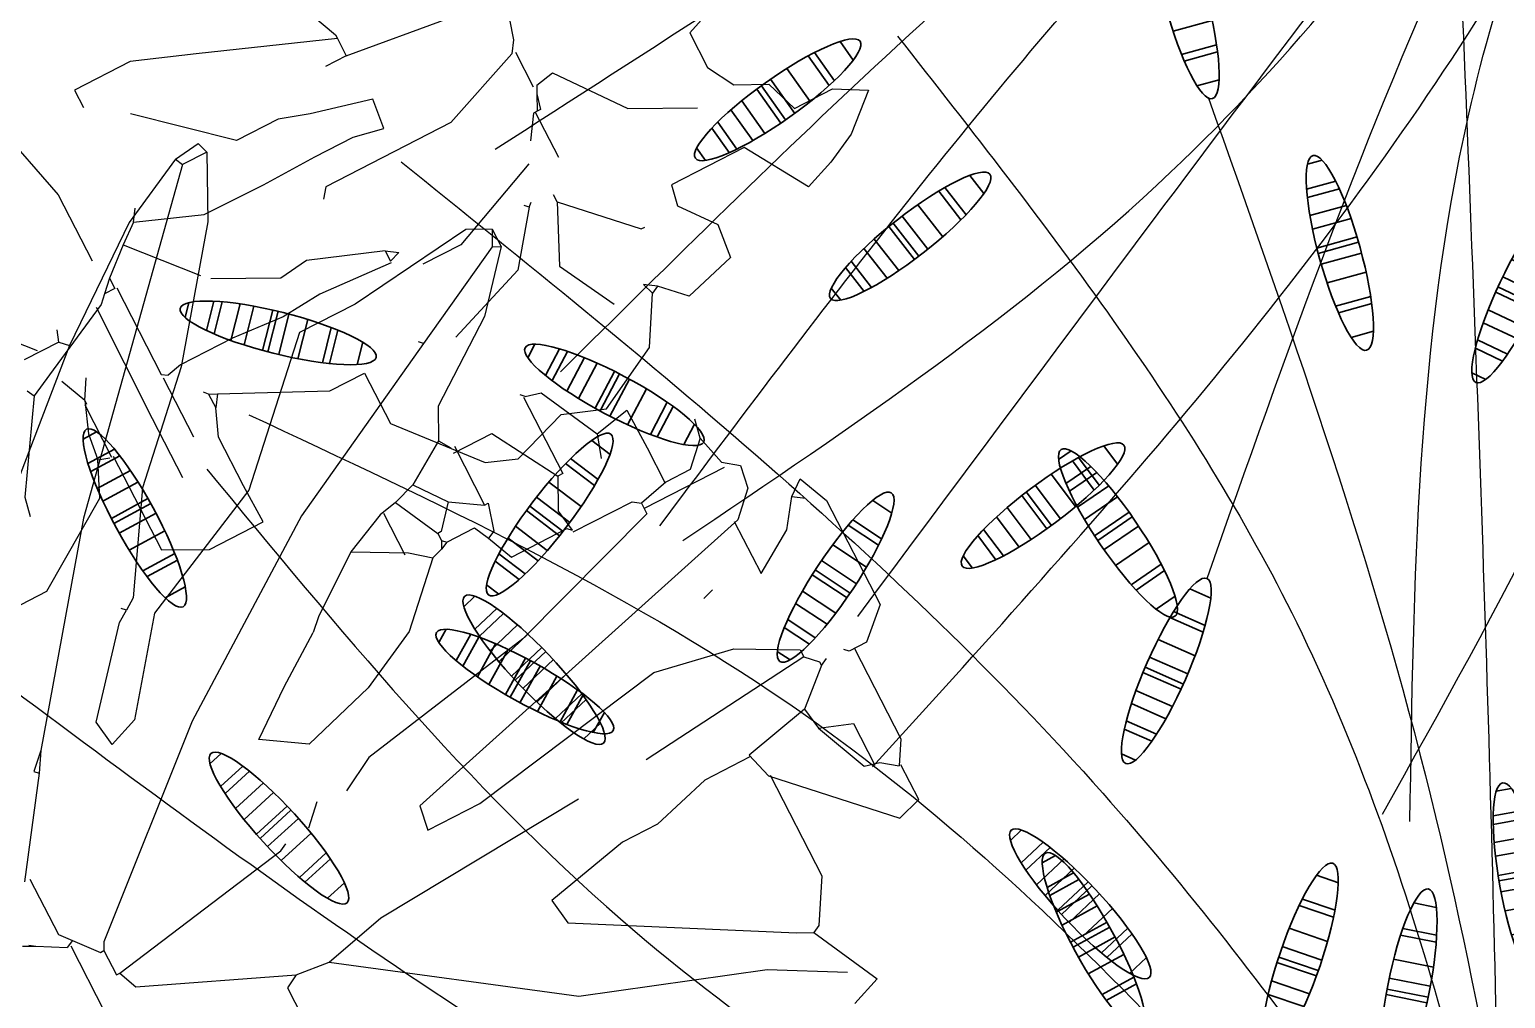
# Model space of a CAD drawing. Header units: metres. Extents: x 1769 to 3632, y 809 to 2652.
# Drawn here: x 2679.4365 to 2679.7339, y 1799.1963 to 1799.3915 of the extents above; entities that cross this region are included whole.
import ezdxf

# ---------------------------------------------------------------- set-up
doc = ezdxf.new("R2010")
doc.units = ezdxf.units.M
doc.header["$LTSCALE"] = 10
doc.layers.add('L-PLNT', color=66, linetype='Continuous')
doc.layers.add('Vegetation - Trees', color=64, linetype='Continuous', lineweight=30)

# ---------------------------------------------------------------- blocks, each defined once
blk = doc.blocks.new('GARRA DE LEON')
at = {"layer": 'L-PLNT', "color": 65, "linetype": 'Continuous'}
for p, q in [((1271.7821, 335.3903), (1271.8152, 335.4027)), ((1271.8152, 335.4027), (1271.8773, 335.382)), ((1271.7117, 335.3075), (1271.7821, 335.3903)), ((1271.8773, 335.382), (1271.9229, 335.3986)), ((1271.9229, 335.3986), (1271.9933, 335.3613)), ((1271.9933, 335.3613), (1272.0223, 335.3116)), ((1271.4342, 335.3158), (1271.4798, 335.3386)), ((1271.4798, 335.3386), (1271.5439, 335.3386)), ((1271.5439, 335.3386), (1271.5429, 335.2951)), ((1272.0554, 335.3323), (1272.0305, 335.3075)), ((1272.1134, 335.3158), (1272.0554, 335.3323)), ((1271.4342, 335.204), (1271.4342, 335.3158)), ((1271.7117, 335.2474), (1271.7117, 335.3075)), ((1272.0181, 335.2992), (1272.0223, 335.3116)), ((1272.0305, 335.3075), (1272.0181, 335.2992)), ((1272.0305, 335.3075), (1272.0223, 335.3116)), ((1272.1175, 335.2785), (1272.1134, 335.3158)), ((1271.2644, 335.2992), (1271.3059, 335.2992)), ((1271.3059, 335.2992), (1271.4011, 335.2371)), ((1271.5429, 335.2951), (1271.5429, 335.2371)), ((1271.9477, 335.2412), (1271.9809, 335.3034)), ((1272.0885, 335.2412), (1272.1175, 335.2785)), ((1272.2211, 335.2868), (1272.1796, 335.2185)), ((1272.2542, 335.2744), (1272.2211, 335.2868)), ((1272.2873, 335.2578), (1272.2542, 335.2744)), ((1271.4891, 335.1874), (1271.4891, 335.2578)), ((1271.5626, 335.1957), (1271.6703, 335.2474)), ((1271.6703, 335.2474), (1271.7117, 335.2474)), ((1271.9063, 335.2247), (1271.8152, 335.2578)), ((1271.9767, 335.1791), (1272.043, 335.2454)), ((1272.043, 335.2454), (1272.0471, 335.2454)), ((1272.3246, 335.2247), (1272.2873, 335.2578)), ((1271.4011, 335.2371), (1271.4177, 335.1998)), ((1271.5429, 335.2371), (1271.5543, 335.2081)), ((1271.9767, 335.1791), (1271.9477, 335.2412)), ((1272.0927, 335.2185), (1272.0885, 335.2412)), ((1271.3307, 335.1998), (1271.3265, 335.2205)), ((1271.5191, 335.1543), (1271.5191, 335.2247)), ((1271.9477, 335.1708), (1271.9063, 335.2247)), ((1272.1796, 335.2185), (1272.0927, 335.2185)), ((1272.2915, 335.206), (1272.3246, 335.2247)), ((1271.3887, 335.1087), (1271.3307, 335.1998)), ((1271.4177, 335.1998), (1271.4301, 335.204)), ((1271.4218, 335.1708), (1271.4177, 335.1998)), ((1271.4321, 335.1418), (1271.4321, 335.204)), ((1271.5543, 335.1915), (1271.5543, 335.2081)), ((1271.5626, 335.1957), (1271.5543, 335.2081)), ((1272.2335, 335.1708), (1272.2459, 335.206)), ((1272.2459, 335.206), (1272.2915, 335.206)), ((1271.4901, 335.0549), (1271.4891, 335.1874)), ((1271.5543, 335.1915), (1271.5502, 335.1874)), ((1271.5543, 335.1915), (1271.5626, 335.1957)), ((1271.4342, 335.1377), (1271.4218, 335.1708)), ((1271.8649, 335.1729), (1271.8194, 335.1729)), ((1271.9684, 335.1294), (1271.8649, 335.1729)), ((1271.9477, 335.1708), (1271.9436, 335.1667)), ((1271.9477, 335.1708), (1271.9519, 335.1667)), ((1271.9767, 335.1791), (1271.9767, 335.1708)), ((1272.2003, 335.1543), (1272.2335, 335.1708)), ((1271.5191, 335.1501), (1271.5253, 335.1543)), ((1271.5191, 335.0466), (1271.5191, 335.1501)), ((1271.5419, 335.1504), (1271.5253, 335.1543)), ((1271.604, 335.1504), (1271.5419, 335.1504)), ((1271.662, 335.1548), (1271.604, 335.1504)), ((1271.7076, 335.1512), (1271.662, 335.1548)), ((1271.7904, 335.1563), (1271.7076, 335.1512)), ((1271.8028, 335.1501), (1271.7904, 335.1543)), ((1271.7904, 335.1418), (1271.7904, 335.1543)), ((1271.7904, 335.1418), (1271.8028, 335.1501)), ((1272.0885, 335.1253), (1272.1548, 335.1584)), ((1272.1838, 335.1253), (1272.2003, 335.1543)), ((1271.4342, 335.1377), (1271.4218, 335.1087)), ((1271.4342, 335.1377), (1271.4342, 335.1418)), ((1271.4342, 335.1377), (1271.4466, 335.117)), ((1271.7904, 335.1418), (1271.7117, 335.1129)), ((1271.9995, 335.0839), (1271.9995, 335.1377)), ((1272.0347, 335.0549), (1272.0885, 335.1253)), ((1272.1838, 335.0839), (1272.1838, 335.1253)), ((1271.3845, 335.1004), (1271.3887, 335.1087)), ((1271.4135, 335.0963), (1271.3887, 335.1087)), ((1271.6786, 335.117), (1271.6123, 335.0839)), ((1271.7117, 335.1129), (1271.6786, 335.117)), ((1271.9974, 335.0839), (1271.9809, 335.1087)), ((1271.4963, 335.0549), (1271.4135, 335.0963)), ((1271.546, 335.0093), (1271.604, 335.0756)), ((1272.0015, 335.0839), (1271.9974, 335.0839)), ((1272.0098, 335.0673), (1272.0015, 335.0839)), ((1272.0057, 335.0839), (1272.0015, 335.0839)), ((1272.0098, 335.0673), (1272.0057, 335.0839)), ((1272.2376, 335.0632), (1272.1838, 335.0839)), ((1271.3265, 334.9679), (1271.4135, 335.0673)), ((1271.7655, 335.0528), (1271.7572, 335.0632)), ((1272.014, 335.059), (1272.0098, 335.0673)), ((1272.0098, 335.0176), (1272.0098, 335.059)), ((1272.014, 335.059), (1272.0347, 335.0549)), ((1271.5046, 335.0466), (1271.4963, 335.0549)), ((1271.517, 335.0342), (1271.5046, 335.0466)), ((1271.517, 335.0466), (1271.5046, 335.0466)), ((1271.517, 335.0342), (1271.517, 335.0466)), ((1271.9146, 335.0528), (1271.7655, 335.0528)), ((1272.0057, 335.0176), (1271.9146, 335.0528)), ((1271.546, 335.0093), (1271.517, 335.0342)), ((1271.8152, 335.0192), (1271.8484, 335.0259)), ((1271.8484, 335.0259), (1271.8525, 334.9928)), ((1271.5088, 334.9306), (1271.5088, 335.0093)), ((1271.5667, 334.9928), (1271.546, 335.0093)), ((1271.5667, 334.9928), (1271.6371, 335.0197)), ((1271.6371, 335.0197), (1271.7076, 335.0207)), ((1271.7076, 335.0207), (1271.7696, 335.0192)), ((1271.7696, 335.0192), (1271.8152, 335.0192)), ((1272.014, 335.0052), (1272.0057, 335.0176)), ((1271.5667, 334.9928), (1271.575, 334.9803)), ((1271.8525, 334.9928), (1271.7862, 334.9762)), ((1272.0305, 334.9472), (1272.014, 335.0052)), ((1271.7034, 334.9658), (1271.6164, 334.8892)), ((1271.7531, 334.9658), (1271.7034, 334.9658)), ((1271.7862, 334.9762), (1271.7531, 334.9658)), ((1271.8484, 334.9389), (1271.9643, 334.9534)), ((1271.4549, 334.7153), (1271.5088, 334.9306)), ((1271.8484, 334.9389), (1271.8235, 334.9389)), ((1271.8484, 334.9182), (1271.8484, 334.9389)), ((1271.8484, 334.9182), (1271.7076, 334.8644)), ((1271.8359, 334.8851), (1271.8484, 334.9141)), ((1271.8484, 334.9141), (1271.8484, 334.9182)), ((1271.575, 334.8395), (1271.575, 334.8602)), ((1271.7076, 334.8644), (1271.6413, 334.8395)), ((1271.6413, 334.8395), (1271.575, 334.8395)), ((1272.8961, 334.2598), (1272.9333, 334.3343)), ((1272.9333, 334.3343), (1272.9002, 334.3467)), ((1272.834, 334.2722), (1272.9085, 334.3136)), ((1272.6434, 334.2059), (1272.834, 334.2722)), ((1272.8795, 334.2515), (1272.8961, 334.2598)), ((1272.9043, 334.2556), (1272.8961, 334.2598)), ((1272.6683, 334.1314), (1272.8795, 334.2515)), ((1272.9313, 334.2101), (1272.9043, 334.2556)), ((1272.9313, 334.09), (1272.9313, 334.2101)), ((1272.424, 334.0527), (1272.6434, 334.2059)), ((1272.9292, 334.09), (1273.0327, 334.1935)), ((1273.0327, 334.1935), (1273.0596, 334.1852)), ((1272.3722, 334.0569), (1272.3722, 334.1811)), ((1273.0596, 334.1852), (1273.0596, 334.1438)), ((1272.6642, 334.1024), (1272.6683, 334.1314)), ((1273.0244, 334.1273), (1273.041, 334.1314)), ((1273.0348, 334.0817), (1273.0348, 334.1314)), ((1273.041, 334.1314), (1273.0576, 334.1438)), ((1273.0721, 334.119), (1273.0576, 334.1438)), ((1272.9996, 334.0693), (1273.0244, 334.1273)), ((1273.0721, 334.0113), (1273.0721, 334.119)), ((1272.7594, 334.0817), (1272.6642, 334.1024)), ((1272.9209, 334.061), (1272.9292, 334.09)), ((1272.8008, 334.0817), (1272.7594, 334.0817)), ((1272.8671, 334.0631), (1272.8008, 334.0817)), ((1272.9954, 334.0444), (1272.9996, 334.0693)), ((1272.9996, 334.0693), (1273.0348, 334.0817)), ((1272.3867, 334.0486), (1272.3722, 334.0569)), ((1272.3867, 334.0486), (1272.424, 334.0527)), ((1272.424, 334.0527), (1272.4944, 334.0361)), ((1272.9209, 334.0631), (1272.8671, 334.0631)), ((1272.9954, 334.0444), (1272.9209, 334.061)), ((1272.2293, 333.9823), (1272.3867, 334.0486)), ((1273.0327, 334.0113), (1272.9954, 334.0444)), ((1272.4944, 334.0361), (1272.7387, 334.0196)), ((1273.0203, 333.9947), (1272.8215, 334.0154)), ((1273.0203, 333.9947), (1273.0327, 334.0072)), ((1273.0327, 334.0072), (1273.0327, 334.0113)), ((1273.0327, 334.0113), (1273.041, 334.0072)), ((1273.0658, 334.0113), (1273.0617, 334.0072)), ((1273.0866, 334.0113), (1273.0658, 334.0113)), ((1273.1176, 333.9823), (1273.0866, 334.0113)), ((1272.1879, 333.9119), (1272.1879, 333.9906)), ((1273.0203, 333.9865), (1273.0203, 333.9947)), ((1272.2211, 333.9616), (1272.2293, 333.9823)), ((1272.5813, 333.9761), (1272.6434, 333.9761)), ((1272.5855, 333.9492), (1272.5813, 333.9761)), ((1272.6434, 333.9761), (1272.8712, 333.9368)), ((1272.9582, 333.9533), (1273.0203, 333.9865)), ((1273.1176, 333.8581), (1273.1176, 333.9823)), ((1272.2169, 333.9326), (1272.2169, 333.9616)), ((1272.2169, 333.9616), (1272.2211, 333.9616)), ((1272.2211, 333.9616), (1272.4322, 333.9243)), ((1273.0244, 333.8332), (1272.5855, 333.9492)), ((1272.8712, 333.9368), (1272.9582, 333.9533)), ((1272.1921, 333.9078), (1272.2128, 333.9326)), ((1272.2128, 333.9326), (1272.2169, 333.9326)), ((1272.2211, 333.9243), (1272.2169, 333.9326)), ((1272.1548, 333.8953), (1272.1838, 333.9119)), ((1272.1921, 333.9078), (1272.1838, 333.9119)), ((1272.4115, 333.7587), (1272.2211, 333.9243)), ((1272.4322, 333.9243), (1272.4405, 333.9202)), ((1272.4902, 333.8953), (1272.4695, 333.9161)), ((1272.1817, 333.8953), (1272.1921, 333.9078)), ((1272.5606, 333.8788), (1272.5234, 333.8995)), ((1272.1423, 333.8891), (1272.1548, 333.8953)), ((1272.1486, 333.8912), (1272.1548, 333.8953)), ((1272.1817, 333.8291), (1272.1817, 333.8953)), ((1272.9665, 333.8871), (1272.954, 333.8912)), ((1273.0203, 333.8332), (1273.0203, 333.8953)), ((1273.0203, 333.8953), (1273.0658, 333.8664)), ((1272.7635, 333.8415), (1272.5606, 333.8788)), ((1273.0658, 333.8664), (1273.0866, 333.8374)), ((1273.1031, 333.8249), (1273.1176, 333.8581)), ((1272.5109, 333.8374), (1272.4654, 333.8084)), ((1272.5938, 333.8125), (1272.5109, 333.8374)), ((1272.9416, 333.7835), (1272.7635, 333.8415)), ((1273.0493, 333.8084), (1273.0244, 333.8332)), ((1273.0866, 333.8374), (1273.099, 333.8457)), ((1273.0866, 333.8374), (1273.1031, 333.8249)), ((1272.2417, 333.7338), (1272.1755, 333.8291)), ((1272.4654, 333.8084), (1272.515, 333.7711)), ((1272.66, 333.7794), (1272.5938, 333.8125)), ((1273.0534, 333.7835), (1273.0493, 333.8084)), ((1272.515, 333.7711), (1272.5689, 333.7338)), ((1272.718, 333.7214), (1272.66, 333.7794)), ((1272.9333, 333.7649), (1272.9416, 333.7711)), ((1272.9416, 333.7711), (1272.9416, 333.7835)), ((1273.0369, 333.7773), (1272.9416, 333.7773)), ((1272.9747, 333.7628), (1272.9416, 333.7711)), ((1273.0286, 333.738), (1273.0369, 333.7711)), ((1273.0369, 333.7711), (1273.0534, 333.7835)), ((1272.6144, 333.6179), (1272.4115, 333.7587)), ((1272.7801, 333.7297), (1272.7925, 333.7587)), ((1272.7925, 333.7587), (1272.8588, 333.7587)), ((1272.8588, 333.738), (1272.8629, 333.7628)), ((1272.8588, 333.7587), (1272.8629, 333.7628)), ((1272.8629, 333.7649), (1272.9333, 333.7649)), ((1272.9737, 333.7214), (1272.9737, 333.7628)), ((1273.0037, 333.7628), (1272.9747, 333.7628)), ((1273.0286, 333.738), (1273.0037, 333.7628)), ((1272.3246, 333.7421), (1272.3204, 333.7131)), ((1272.3577, 333.7297), (1272.3246, 333.7421)), ((1272.2376, 333.7297), (1272.2417, 333.7338)), ((1272.2542, 333.7131), (1272.2376, 333.7297)), ((1272.2542, 333.7131), (1272.2417, 333.7338)), ((1272.4281, 333.6386), (1272.3577, 333.7297)), ((1272.5813, 333.7214), (1272.5689, 333.7338)), ((1272.5813, 333.7214), (1272.5689, 333.7338)), ((1272.7718, 333.7131), (1272.7801, 333.7297)), ((1272.7884, 333.7256), (1272.7801, 333.7297)), ((1272.7967, 333.6966), (1272.7884, 333.7256)), ((1272.8754, 333.7049), (1272.8588, 333.738)), ((1273.0286, 333.738), (1273.0327, 333.7173)), ((1272.4074, 333.5144), (1272.2542, 333.7131)), ((1272.3204, 333.7131), (1272.3908, 333.6303)), ((1272.6434, 333.6759), (1272.5813, 333.7214)), ((1272.6973, 333.7049), (1272.718, 333.7214)), ((1272.7304, 333.7173), (1272.718, 333.7214)), ((1272.7346, 333.709), (1272.7304, 333.7173)), ((1272.7387, 333.7131), (1272.7304, 333.7173)), ((1272.7346, 333.709), (1272.7387, 333.7131)), ((1272.7346, 333.7007), (1272.7346, 333.709)), ((1272.7387, 333.7131), (1272.7718, 333.7131)), ((1272.9333, 333.6841), (1272.925, 333.709)), ((1272.9727, 333.6759), (1272.9737, 333.7214)), ((1272.6434, 333.6759), (1272.6973, 333.7049)), ((1272.6931, 333.6552), (1272.6931, 333.7049)), ((1272.7097, 333.651), (1272.7346, 333.7007)), ((1272.7387, 333.7007), (1272.7346, 333.7007)), ((1272.7594, 333.6759), (1272.7387, 333.7007)), ((1272.7594, 333.6759), (1272.7925, 333.6966)), ((1272.7925, 333.6262), (1272.7925, 333.6966)), ((1272.7925, 333.6966), (1272.7967, 333.6966)), ((1272.834, 333.6324), (1272.8754, 333.7049)), ((1272.8816, 333.7049), (1272.8754, 333.7049)), ((1272.8816, 333.6137), (1272.8816, 333.7049)), ((1272.9002, 333.6179), (1272.9333, 333.6841)), ((1272.9333, 333.6841), (1272.9727, 333.6759)), ((1272.689, 333.6552), (1272.6434, 333.6759)), ((1272.7346, 333.6427), (1272.7594, 333.6759)), ((1272.7097, 333.651), (1272.689, 333.6552)), ((1272.7346, 333.6427), (1272.7097, 333.651)), ((1272.3908, 333.6303), (1272.4033, 333.622)), ((1272.5772, 333.5682), (1272.4281, 333.6386)), ((1272.7801, 333.6137), (1272.7346, 333.6427)), ((1272.7884, 333.6324), (1272.834, 333.6324)), ((1272.4033, 333.622), (1272.3991, 333.6179)), ((1272.4157, 333.6137), (1272.4033, 333.622)), ((1272.4778, 333.5144), (1272.4157, 333.6137)), ((1272.8132, 333.5144), (1272.6144, 333.6179)), ((1272.7801, 333.6137), (1272.7884, 333.6262)), ((1272.7967, 333.5806), (1272.7801, 333.6137)), ((1272.8836, 333.6137), (1272.8795, 333.6096)), ((1272.8836, 333.6137), (1272.9002, 333.6179)), ((1272.7014, 333.444), (1272.5772, 333.5682)), ((1272.8836, 333.5185), (1272.7967, 333.5806)), ((1272.6724, 333.2286), (1272.4074, 333.5144)), ((1272.573, 333.4191), (1272.4778, 333.5144)), ((1272.8132, 333.5144), (1272.8091, 333.5102)), ((1272.925, 333.4564), (1272.8132, 333.5144)), ((1272.9333, 333.4605), (1272.8836, 333.5185)), ((1272.4778, 333.3446), (1272.3204, 333.4854)), ((1272.925, 333.4564), (1272.9333, 333.4605)), ((1272.9333, 333.4398), (1272.9333, 333.4605)), ((1272.7677, 333.444), (1272.7014, 333.444)), ((1272.9085, 333.4274), (1272.7677, 333.444)), ((1272.9333, 333.4398), (1272.925, 333.4564)), ((1272.9333, 333.4398), (1272.9085, 333.4274)), ((1272.6683, 333.2949), (1272.573, 333.4191)), ((1272.4695, 333.3363), (1272.4281, 333.3363)), ((1272.4695, 333.3363), (1272.4778, 333.3446)), ((1272.4695, 333.3363), (1272.4736, 333.3239)), ((1272.5938, 333.2576), (1272.4778, 333.3446)), ((1272.7014, 333.2286), (1272.6683, 333.2949)), ((1272.6683, 333.2203), (1272.5938, 333.2576)), ((1272.6683, 333.2203), (1272.6724, 333.2286)), ((1272.7014, 333.2286), (1272.6724, 333.2286)), ((1272.6973, 333.2162), (1272.7014, 333.2286)), ((1272.6683, 333.2203), (1272.6973, 333.2162))]:
    blk.add_line(p, q, dxfattribs=at)
blk = doc.blocks.new('*U110')
at = {"layer": 'Vegetation - Trees'}
for p, q in [((-5.13, 11.36), (-3.23, 12.04)), ((-4.99, 8.06), (-1.24, 9.4)), ((-4.81, 6.96), (-0.69, 8.43)), ((-4.3, 4.62), (0.4, 6.3)), ((-3.82, 2.85), (1.15, 4.62)), ((-3.82, 2.85), (1.15, 4.62)), ((-3.07, 0.42), (2.11, 2.27)), ((-2.84, -0.28), (2.37, 1.58)), ((-2.84, -0.28), (2.37, 1.58)), ((-2.34, -1.67), (2.87, 0.19)), ((-1.39, -4.07), (3.65, -2.26)), ((-0.03, -7.06), (4.49, -5.44)), ((0.4, -7.9), (4.69, -6.36)), ((2.32, -11.02), (5.18, -10)), ((4.49, -12.56), (4.49, -12.56))]:
    blk.add_line(p, q, dxfattribs=at)
blk.add_ellipse((0, 0), major_axis=(4.49, -12.56), ratio=0.207464, dxfattribs=at)
blk = doc.blocks.new('*U108')
at = {"layer": 'Vegetation - Trees'}
for p, q in [((-5.13, 11.36), (-3.23, 12.04)), ((-4.99, 8.06), (-1.24, 9.4)), ((-4.81, 6.96), (-0.69, 8.43)), ((-4.3, 4.62), (0.4, 6.3)), ((-3.82, 2.85), (1.15, 4.62)), ((-3.82, 2.85), (1.15, 4.62)), ((-3.07, 0.42), (2.11, 2.27)), ((-2.84, -0.28), (2.37, 1.58)), ((-2.84, -0.28), (2.37, 1.58)), ((-2.34, -1.67), (2.87, 0.19)), ((-1.39, -4.07), (3.65, -2.26)), ((-0.03, -7.06), (4.49, -5.44)), ((0.4, -7.9), (4.69, -6.36)), ((2.32, -11.02), (5.18, -10)), ((4.49, -12.56), (4.49, -12.56))]:
    blk.add_line(p, q, dxfattribs=at)
blk.add_ellipse((0, 0), major_axis=(4.49, -12.56), ratio=0.207464, dxfattribs=at)
blk = doc.blocks.new('*U107')
at = {"layer": 'Vegetation - Trees'}
for p, q in [((-5.13, 11.36), (-3.23, 12.04)), ((-4.99, 8.06), (-1.24, 9.4)), ((-4.81, 6.96), (-0.69, 8.43)), ((-4.3, 4.62), (0.4, 6.3)), ((-3.82, 2.85), (1.15, 4.62)), ((-3.82, 2.85), (1.15, 4.62)), ((-3.07, 0.42), (2.11, 2.27)), ((-2.84, -0.28), (2.37, 1.58)), ((-2.84, -0.28), (2.37, 1.58)), ((-2.34, -1.67), (2.87, 0.19)), ((-1.39, -4.07), (3.65, -2.26)), ((-0.03, -7.06), (4.49, -5.44)), ((0.4, -7.9), (4.69, -6.36)), ((2.32, -11.02), (5.18, -10)), ((4.49, -12.56), (4.49, -12.56))]:
    blk.add_line(p, q, dxfattribs=at)
blk.add_ellipse((0, 0), major_axis=(4.49, -12.56), ratio=0.207464, dxfattribs=at)
blk = doc.blocks.new('*U106')
at = {"layer": 'Vegetation - Trees'}
for p, q in [((-5.13, 11.36), (-3.23, 12.04)), ((-4.99, 8.06), (-1.24, 9.4)), ((-4.81, 6.96), (-0.69, 8.43)), ((-4.3, 4.62), (0.4, 6.3)), ((-3.82, 2.85), (1.15, 4.62)), ((-3.82, 2.85), (1.15, 4.62)), ((-3.07, 0.42), (2.11, 2.27)), ((-2.84, -0.28), (2.37, 1.58)), ((-2.84, -0.28), (2.37, 1.58)), ((-2.34, -1.67), (2.87, 0.19)), ((-1.39, -4.07), (3.65, -2.26)), ((-0.03, -7.06), (4.49, -5.44)), ((0.4, -7.9), (4.69, -6.36)), ((2.32, -11.02), (5.18, -10)), ((4.49, -12.56), (4.49, -12.56))]:
    blk.add_line(p, q, dxfattribs=at)
blk.add_ellipse((0, 0), major_axis=(4.49, -12.56), ratio=0.207464, dxfattribs=at)
blk = doc.blocks.new('*U105')
at = {"layer": 'Vegetation - Trees'}
for p, q in [((-5.13, 11.36), (-3.23, 12.04)), ((-4.99, 8.06), (-1.24, 9.4)), ((-4.81, 6.96), (-0.69, 8.43)), ((-4.3, 4.62), (0.4, 6.3)), ((-3.82, 2.85), (1.15, 4.62)), ((-3.82, 2.85), (1.15, 4.62)), ((-3.07, 0.42), (2.11, 2.27)), ((-2.84, -0.28), (2.37, 1.58)), ((-2.84, -0.28), (2.37, 1.58)), ((-2.34, -1.67), (2.87, 0.19)), ((-1.39, -4.07), (3.65, -2.26)), ((-0.03, -7.06), (4.49, -5.44)), ((0.4, -7.9), (4.69, -6.36)), ((2.32, -11.02), (5.18, -10)), ((4.49, -12.56), (4.49, -12.56))]:
    blk.add_line(p, q, dxfattribs=at)
blk.add_ellipse((0, 0), major_axis=(4.49, -12.56), ratio=0.207464, dxfattribs=at)
blk = doc.blocks.new('*U125')
at = {"layer": 'Vegetation - Trees'}
for p, q in [((-5.13, 11.36), (-3.23, 12.04)), ((-4.99, 8.06), (-1.24, 9.4)), ((-4.81, 6.96), (-0.69, 8.43)), ((-4.3, 4.62), (0.4, 6.3)), ((-3.82, 2.85), (1.15, 4.62)), ((-3.82, 2.85), (1.15, 4.62)), ((-3.07, 0.42), (2.11, 2.27)), ((-2.84, -0.28), (2.37, 1.58)), ((-2.84, -0.28), (2.37, 1.58)), ((-2.34, -1.67), (2.87, 0.19)), ((-1.39, -4.07), (3.65, -2.26)), ((-0.03, -7.06), (4.49, -5.44)), ((0.4, -7.9), (4.69, -6.36)), ((2.32, -11.02), (5.18, -10)), ((4.49, -12.56), (4.49, -12.56))]:
    blk.add_line(p, q, dxfattribs=at)
blk.add_ellipse((0, 0), major_axis=(4.49, -12.56), ratio=0.207464, dxfattribs=at)
blk = doc.blocks.new('*U124')
at = {"layer": 'Vegetation - Trees'}
for p, q in [((-5.13, 11.36), (-3.23, 12.04)), ((-4.99, 8.06), (-1.24, 9.4)), ((-4.81, 6.96), (-0.69, 8.43)), ((-4.3, 4.62), (0.4, 6.3)), ((-3.82, 2.85), (1.15, 4.62)), ((-3.82, 2.85), (1.15, 4.62)), ((-3.07, 0.42), (2.11, 2.27)), ((-2.84, -0.28), (2.37, 1.58)), ((-2.84, -0.28), (2.37, 1.58)), ((-2.34, -1.67), (2.87, 0.19)), ((-1.39, -4.07), (3.65, -2.26)), ((-0.03, -7.06), (4.49, -5.44)), ((0.4, -7.9), (4.69, -6.36)), ((2.32, -11.02), (5.18, -10)), ((4.49, -12.56), (4.49, -12.56))]:
    blk.add_line(p, q, dxfattribs=at)
blk.add_ellipse((0, 0), major_axis=(4.49, -12.56), ratio=0.207464, dxfattribs=at)
blk = doc.blocks.new('*U123')
at = {"layer": 'Vegetation - Trees'}
for p, q in [((-5.13, 11.36), (-3.23, 12.04)), ((-4.99, 8.06), (-1.24, 9.4)), ((-4.81, 6.96), (-0.69, 8.43)), ((-4.3, 4.62), (0.4, 6.3)), ((-3.82, 2.85), (1.15, 4.62)), ((-3.82, 2.85), (1.15, 4.62)), ((-3.07, 0.42), (2.11, 2.27)), ((-2.84, -0.28), (2.37, 1.58)), ((-2.84, -0.28), (2.37, 1.58)), ((-2.34, -1.67), (2.87, 0.19)), ((-1.39, -4.07), (3.65, -2.26)), ((-0.03, -7.06), (4.49, -5.44)), ((0.4, -7.9), (4.69, -6.36)), ((2.32, -11.02), (5.18, -10)), ((4.49, -12.56), (4.49, -12.56))]:
    blk.add_line(p, q, dxfattribs=at)
blk.add_ellipse((0, 0), major_axis=(4.49, -12.56), ratio=0.207464, dxfattribs=at)
blk = doc.blocks.new('*U120')
at = {"layer": 'Vegetation - Trees'}
for p, q in [((-5.13, 11.36), (-3.23, 12.04)), ((-4.99, 8.06), (-1.24, 9.4)), ((-4.81, 6.96), (-0.69, 8.43)), ((-4.3, 4.62), (0.4, 6.3)), ((-3.82, 2.85), (1.15, 4.62)), ((-3.82, 2.85), (1.15, 4.62)), ((-3.07, 0.42), (2.11, 2.27)), ((-2.84, -0.28), (2.37, 1.58)), ((-2.84, -0.28), (2.37, 1.58)), ((-2.34, -1.67), (2.87, 0.19)), ((-1.39, -4.07), (3.65, -2.26)), ((-0.03, -7.06), (4.49, -5.44)), ((0.4, -7.9), (4.69, -6.36)), ((2.32, -11.02), (5.18, -10)), ((4.49, -12.56), (4.49, -12.56))]:
    blk.add_line(p, q, dxfattribs=at)
blk.add_ellipse((0, 0), major_axis=(4.49, -12.56), ratio=0.207464, dxfattribs=at)
blk = doc.blocks.new('*U118')
at = {"layer": 'Vegetation - Trees'}
for p, q in [((-5.13, 11.36), (-3.23, 12.04)), ((-4.99, 8.06), (-1.24, 9.4)), ((-4.81, 6.96), (-0.69, 8.43)), ((-4.3, 4.62), (0.4, 6.3)), ((-3.82, 2.85), (1.15, 4.62)), ((-3.82, 2.85), (1.15, 4.62)), ((-3.07, 0.42), (2.11, 2.27)), ((-2.84, -0.28), (2.37, 1.58)), ((-2.84, -0.28), (2.37, 1.58)), ((-2.34, -1.67), (2.87, 0.19)), ((-1.39, -4.07), (3.65, -2.26)), ((-0.03, -7.06), (4.49, -5.44)), ((0.4, -7.9), (4.69, -6.36)), ((2.32, -11.02), (5.18, -10)), ((4.49, -12.56), (4.49, -12.56))]:
    blk.add_line(p, q, dxfattribs=at)
at = {"layer": 'Vegetation - Trees', "extrusion": (0, 0, -1)}
blk.add_ellipse((0, 0), major_axis=(4.49, -12.56), ratio=0.207464, dxfattribs=at)
blk = doc.blocks.new('*U117')
at = {"layer": 'Vegetation - Trees'}
for p, q in [((-5.13, 11.36), (-3.23, 12.04)), ((-4.99, 8.06), (-1.24, 9.4)), ((-4.81, 6.96), (-0.69, 8.43)), ((-4.3, 4.62), (0.4, 6.3)), ((-3.82, 2.85), (1.15, 4.62)), ((-3.82, 2.85), (1.15, 4.62)), ((-3.07, 0.42), (2.11, 2.27)), ((-2.84, -0.28), (2.37, 1.58)), ((-2.84, -0.28), (2.37, 1.58)), ((-2.34, -1.67), (2.87, 0.19)), ((-1.39, -4.07), (3.65, -2.26)), ((-0.03, -7.06), (4.49, -5.44)), ((0.4, -7.9), (4.69, -6.36)), ((2.32, -11.02), (5.18, -10)), ((4.49, -12.56), (4.49, -12.56))]:
    blk.add_line(p, q, dxfattribs=at)
at = {"layer": 'Vegetation - Trees', "extrusion": (0, 0, -1)}
blk.add_ellipse((0, 0), major_axis=(4.49, -12.56), ratio=0.207464, dxfattribs=at)
blk = doc.blocks.new('*U116')
at = {"layer": 'Vegetation - Trees'}
for p, q in [((-5.13, 11.36), (-3.23, 12.04)), ((-4.99, 8.06), (-1.24, 9.4)), ((-4.81, 6.96), (-0.69, 8.43)), ((-4.3, 4.62), (0.4, 6.3)), ((-3.82, 2.85), (1.15, 4.62)), ((-3.82, 2.85), (1.15, 4.62)), ((-3.07, 0.42), (2.11, 2.27)), ((-2.84, -0.28), (2.37, 1.58)), ((-2.84, -0.28), (2.37, 1.58)), ((-2.34, -1.67), (2.87, 0.19)), ((-1.39, -4.07), (3.65, -2.26)), ((-0.03, -7.06), (4.49, -5.44)), ((0.4, -7.9), (4.69, -6.36)), ((2.32, -11.02), (5.18, -10)), ((4.49, -12.56), (4.49, -12.56))]:
    blk.add_line(p, q, dxfattribs=at)
at = {"layer": 'Vegetation - Trees', "extrusion": (0, 0, -1)}
blk.add_ellipse((0, 0), major_axis=(4.49, -12.56), ratio=0.207464, dxfattribs=at)
blk = doc.blocks.new('*U115')
at = {"layer": 'Vegetation - Trees'}
for p, q in [((-5.13, 11.36), (-3.23, 12.04)), ((-4.99, 8.06), (-1.24, 9.4)), ((-4.81, 6.96), (-0.69, 8.43)), ((-4.3, 4.62), (0.4, 6.3)), ((-3.82, 2.85), (1.15, 4.62)), ((-3.82, 2.85), (1.15, 4.62)), ((-3.07, 0.42), (2.11, 2.27)), ((-2.84, -0.28), (2.37, 1.58)), ((-2.84, -0.28), (2.37, 1.58)), ((-2.34, -1.67), (2.87, 0.19)), ((-1.39, -4.07), (3.65, -2.26)), ((-0.03, -7.06), (4.49, -5.44)), ((0.4, -7.9), (4.69, -6.36)), ((2.32, -11.02), (5.18, -10)), ((4.49, -12.56), (4.49, -12.56))]:
    blk.add_line(p, q, dxfattribs=at)
at = {"layer": 'Vegetation - Trees', "extrusion": (0, 0, -1)}
blk.add_ellipse((0, 0), major_axis=(4.49, -12.56), ratio=0.207464, dxfattribs=at)
blk = doc.blocks.new('*U104')
at = {"layer": 'Vegetation - Trees'}
for p, q in [((-5.13, 11.36), (-3.23, 12.04)), ((-4.99, 8.06), (-1.24, 9.4)), ((-4.81, 6.96), (-0.69, 8.43)), ((-4.3, 4.62), (0.4, 6.3)), ((-3.82, 2.85), (1.15, 4.62)), ((-3.82, 2.85), (1.15, 4.62)), ((-3.07, 0.42), (2.11, 2.27)), ((-2.84, -0.28), (2.37, 1.58)), ((-2.84, -0.28), (2.37, 1.58)), ((-2.34, -1.67), (2.87, 0.19)), ((-1.39, -4.07), (3.65, -2.26)), ((-0.03, -7.06), (4.49, -5.44)), ((0.4, -7.9), (4.69, -6.36)), ((2.32, -11.02), (5.18, -10)), ((4.49, -12.56), (4.49, -12.56))]:
    blk.add_line(p, q, dxfattribs=at)
blk.add_ellipse((0, 0), major_axis=(4.49, -12.56), ratio=0.207464, dxfattribs=at)
blk = doc.blocks.new('*U122')
at = {"layer": 'Vegetation - Trees'}
for p, q in [((-5.13, 11.36), (-3.23, 12.04)), ((-4.99, 8.06), (-1.24, 9.4)), ((-4.81, 6.96), (-0.69, 8.43)), ((-4.3, 4.62), (0.4, 6.3)), ((-3.82, 2.85), (1.15, 4.62)), ((-3.82, 2.85), (1.15, 4.62)), ((-3.07, 0.42), (2.11, 2.27)), ((-2.84, -0.28), (2.37, 1.58)), ((-2.84, -0.28), (2.37, 1.58)), ((-2.34, -1.67), (2.87, 0.19)), ((-1.39, -4.07), (3.65, -2.26)), ((-0.03, -7.06), (4.49, -5.44)), ((0.4, -7.9), (4.69, -6.36)), ((2.32, -11.02), (5.18, -10)), ((4.49, -12.56), (4.49, -12.56))]:
    blk.add_line(p, q, dxfattribs=at)
blk.add_ellipse((0, 0), major_axis=(4.49, -12.56), ratio=0.207464, dxfattribs=at)
blk = doc.blocks.new('*U121')
at = {"layer": 'Vegetation - Trees'}
for p, q in [((-5.13, 11.36), (-3.23, 12.04)), ((-4.99, 8.06), (-1.24, 9.4)), ((-4.81, 6.96), (-0.69, 8.43)), ((-4.3, 4.62), (0.4, 6.3)), ((-3.82, 2.85), (1.15, 4.62)), ((-3.82, 2.85), (1.15, 4.62)), ((-3.07, 0.42), (2.11, 2.27)), ((-2.84, -0.28), (2.37, 1.58)), ((-2.84, -0.28), (2.37, 1.58)), ((-2.34, -1.67), (2.87, 0.19)), ((-1.39, -4.07), (3.65, -2.26)), ((-0.03, -7.06), (4.49, -5.44)), ((0.4, -7.9), (4.69, -6.36)), ((2.32, -11.02), (5.18, -10)), ((4.49, -12.56), (4.49, -12.56))]:
    blk.add_line(p, q, dxfattribs=at)
blk.add_ellipse((0, 0), major_axis=(4.49, -12.56), ratio=0.207464, dxfattribs=at)
blk = doc.blocks.new('*U114')
at = {"layer": 'Vegetation - Trees'}
for p, q in [((-5.13, 11.36), (-3.23, 12.04)), ((-4.99, 8.06), (-1.24, 9.4)), ((-4.81, 6.96), (-0.69, 8.43)), ((-4.3, 4.62), (0.4, 6.3)), ((-3.82, 2.85), (1.15, 4.62)), ((-3.82, 2.85), (1.15, 4.62)), ((-3.07, 0.42), (2.11, 2.27)), ((-2.84, -0.28), (2.37, 1.58)), ((-2.84, -0.28), (2.37, 1.58)), ((-2.34, -1.67), (2.87, 0.19)), ((-1.39, -4.07), (3.65, -2.26)), ((-0.03, -7.06), (4.49, -5.44)), ((0.4, -7.9), (4.69, -6.36)), ((2.32, -11.02), (5.18, -10)), ((4.49, -12.56), (4.49, -12.56))]:
    blk.add_line(p, q, dxfattribs=at)
at = {"layer": 'Vegetation - Trees', "extrusion": (0, 0, -1)}
blk.add_ellipse((0, 0), major_axis=(4.49, -12.56), ratio=0.207464, dxfattribs=at)
blk = doc.blocks.new('*U113')
at = {"layer": 'Vegetation - Trees'}
for p, q in [((-5.13, 11.36), (-3.23, 12.04)), ((-4.99, 8.06), (-1.24, 9.4)), ((-4.81, 6.96), (-0.69, 8.43)), ((-4.3, 4.62), (0.4, 6.3)), ((-3.82, 2.85), (1.15, 4.62)), ((-3.82, 2.85), (1.15, 4.62)), ((-3.07, 0.42), (2.11, 2.27)), ((-2.84, -0.28), (2.37, 1.58)), ((-2.84, -0.28), (2.37, 1.58)), ((-2.34, -1.67), (2.87, 0.19)), ((-1.39, -4.07), (3.65, -2.26)), ((-0.03, -7.06), (4.49, -5.44)), ((0.4, -7.9), (4.69, -6.36)), ((2.32, -11.02), (5.18, -10)), ((4.49, -12.56), (4.49, -12.56))]:
    blk.add_line(p, q, dxfattribs=at)
at = {"layer": 'Vegetation - Trees', "extrusion": (0, 0, -1)}
blk.add_ellipse((0, 0), major_axis=(4.49, -12.56), ratio=0.207464, dxfattribs=at)
blk = doc.blocks.new('*U112')
at = {"layer": 'Vegetation - Trees'}
for p, q in [((-5.13, 11.36), (-3.23, 12.04)), ((-4.99, 8.06), (-1.24, 9.4)), ((-4.81, 6.96), (-0.69, 8.43)), ((-4.3, 4.62), (0.4, 6.3)), ((-3.82, 2.85), (1.15, 4.62)), ((-3.82, 2.85), (1.15, 4.62)), ((-3.07, 0.42), (2.11, 2.27)), ((-2.84, -0.28), (2.37, 1.58)), ((-2.84, -0.28), (2.37, 1.58)), ((-2.34, -1.67), (2.87, 0.19)), ((-1.39, -4.07), (3.65, -2.26)), ((-0.03, -7.06), (4.49, -5.44)), ((0.4, -7.9), (4.69, -6.36)), ((2.32, -11.02), (5.18, -10)), ((4.49, -12.56), (4.49, -12.56))]:
    blk.add_line(p, q, dxfattribs=at)
at = {"layer": 'Vegetation - Trees', "extrusion": (0, 0, -1)}
blk.add_ellipse((0, 0), major_axis=(4.49, -12.56), ratio=0.207464, dxfattribs=at)
blk = doc.blocks.new('JUNCO PLANTA')
at = {"layer": 'L-PLNT', "color": 61}
for points in [[(1270.59136, 198.63288), (1270.6515, 198.5364), (1270.74667, 198.45337)], [(1270.58797, 198.62981), (1270.67816, 198.5606), (1270.75158, 198.45783)], [(1270.51876, 198.58575), (1270.65719, 198.52494), (1270.75787, 198.45364)], [(1270.58021, 198.58339), (1270.66555, 198.50764), (1270.75441, 198.4463)], [(1270.52767, 198.56322), (1270.70278, 198.47872), (1270.74916, 198.45734)], [(1270.50828, 198.53961), (1270.60476, 198.52284), (1270.74948, 198.44944)], [(1270.50319, 198.5066), (1270.57483, 198.48487), (1270.75649, 198.44609)], [(1270.59553, 198.22154), (1270.66949, 198.35342), (1270.75023, 198.4467)], [(1270.81039, 198.22694), (1270.79172, 198.33951), (1270.76126, 198.44309)], [(1270.69064, 198.17707), (1270.74442, 198.31838), (1270.76425, 198.44015)], [(1270.64044, 198.20663), (1270.66649, 198.30103), (1270.75359, 198.43795)], [(1270.6504, 198.20197), (1270.70614, 198.28249), (1270.75537, 198.43711)], [(1270.77058, 198.19548), (1270.78454, 198.30831), (1270.76282, 198.43272)], [(1270.86391, 198.20955), (1270.78098, 198.3854), (1270.75838, 198.43121)]]:
    blk.add_spline(points, degree=3, dxfattribs=at)
for points, knots in [([(1270.50604, 198.53583), (1270.54394, 198.51742), (1270.6247, 198.47821), (1270.71186, 198.45695), (1270.75833, 198.44627)], [0, 0, 0, 0, 0.469345, 1, 1, 1, 1]), ([(1270.51017, 198.4701), (1270.56931, 198.46433), (1270.65202, 198.45627), (1270.73473, 198.44821), (1270.75829, 198.44592)], [0, 0, 0, 0, 0.715137, 1, 1, 1, 1])]:
    blk.add_open_spline(points, degree=3, knots=knots, dxfattribs=at)
at = {"layer": 'L-PLNT', "color": 39, "true_color": 0x473624}
for name, p, xscale, yscale, zscale, rotation in [('*U110', (1270.57897, 198.65651), 0.001213067589091745, 0.001213067589091745, 0.001213067589091745, 18.74647119705082), ('*U110', (1270.56565, 198.64442), -0.001213067589091745, 0.001213067589091745, 0.001213067589091745, 65.6917273433484), ('*U104', (1270.56765, 198.59358), -0.001213067589164313, 0.001213067589164313, 0.001213067589164313, 70.59416818701116), ('*U105', (1270.64997, 198.56914), -0.00121306758913117, 0.00121306758913117, 0.00121306758913117, 51.51526757229943), ('*U105', (1270.64573, 198.56529), 0.00121306758913117, 0.00121306758913117, 0.00121306758913117, 32.92293096809978), ('*U106', (1270.56218, 198.561), 0.001213067589200504, 0.001213067589200504, 0.001213067589200504, 60.72488571668537), ('*U125', (1270.52737, 198.55601), -0.001213067589110181, 0.001213067589110181, 0.001213067589110181, 80.34624865467396), ('*U124', (1270.49119, 198.52615), -0.001213067589191029, 0.001213067589191029, 0.001213067589191029, 84.15093048697017), ('*U107', (1270.56295, 198.5129), 0.001213067589127255, 0.001213067589127255, 0.001213067589127255, 59.6171340437695), ('*U108', (1270.65862, 198.50696), 0.001213067589126227, 0.001213067589126227, 0.001213067589126227, 41.73751889170448), ('*U120', (1270.55406, 198.48374), -0.001213067589128253, 0.001213067589128253, 0.001213067589128253, 101.4914293999393), ('*U123', (1270.46091, 198.41092), -0.001213067589192103, 0.001213067589192103, 0.001213067589192103, 137.3699749386083), ('*U121', (1270.79745, 198.36168), 0.001213067589132681, 0.001213067589132681, 0.001213067589132681, 177.2767212921135), ('*U122', (1270.81776, 198.25876), 0.001213067589163074, 0.001213067589163074, 0.001213067589163074, 172.1199468993721)]:
    blk.add_blockref(name, p, dxfattribs=dict(at, xscale=xscale, yscale=yscale, zscale=zscale, rotation=rotation))
at = {"layer": 'L-PLNT', "color": 39, "true_color": 0x473624, "extrusion": (0, 0, -1)}
for name, p, xscale, yscale, zscale, rotation in [('*U115', (-1270.73229, 198.33893), -0.001213067589114517, 0.001213067589114517, 0.001213067589114517, 201.0805479739471), ('*U114', (-1270.73312, 198.33252), 0.001213067589089982, 0.001213067589089982, 0.001213067589089982, 176.2913400975548), ('*U113', (-1270.76564, 198.28242), 0.001213067589096973, 0.001213067589096973, 0.001213067589096973, 167.476752173907), ('*U117', (-1270.62445, 198.26307), -0.001213067589192478, 0.001213067589192478, 0.001213067589192478, 214.8448316042075), ('*U116', (-1270.67023, 198.26018), 0.001213067589116789, 0.001213067589116789, 0.001213067589116789, 194.1709552502095), ('*U116', (-1270.6724, 198.25917), -0.001213067589116789, 0.001213067589116789, 0.001213067589116789, 215.9525832745952), ('*U117', (-1270.70397, 198.22589), 0.001213067589192478, 0.001213067589192478, 0.001213067589192478, 195.2787069205972), ('*U112', (-1270.81424, 198.21162), 0.001213067589155066, 0.001213067589155066, 0.001213067589155066, 148.3978515625042), ('*U118', (-1270.62659, 198.20832), -0.001213067589147491, 0.001213067589147491, 0.001213067589147491, 201.0269771314556), ('*U118', (-1270.66057, 198.19243), 0.001213067589147491, 0.001213067589147491, 0.001213067589147491, 209.096561393349)]:
    blk.add_blockref(name, p, dxfattribs=dict(at, xscale=xscale, yscale=yscale, zscale=zscale, rotation=rotation))

msp = doc.modelspace()

# ---------------------------------------------------------------- block references
at = {"layer": 'L-PLNT', "rotation": 207.1846337181579}
for name, p, xscale, yscale, zscale in [('JUNCO PLANTA', (1143.95628, 1291.34499), -1.25779999621497, 1.25779999621497, 1.25779999621497), ('GARRA DE LEON', (2435.64716, 1745.63386), -0.1898607951434572, 0.1898607951434572, 0.1898607951434572), ('JUNCO PLANTA', (1143.90381, 1290.91088), -1.25779999621497, 1.25779999621497, 1.25779999621497), ('GARRA DE LEON', (2435.62335, 1745.25161), -0.1898607951434572, 0.1898607951434572, 0.1898607951434572)]:
    msp.add_blockref(name, p, dxfattribs=dict(at, xscale=xscale, yscale=yscale, zscale=zscale))

doc.saveas('drawing.dxf')
